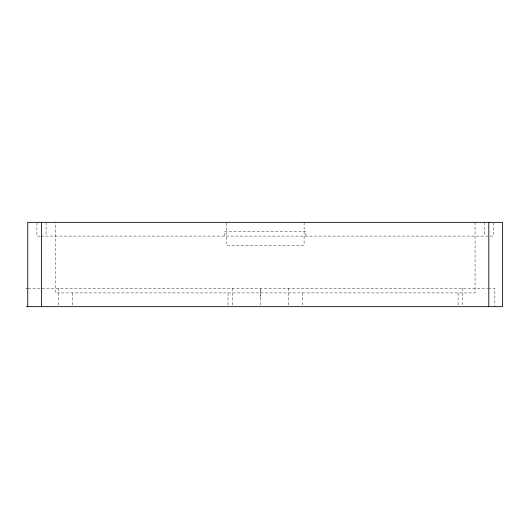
<?xml version="1.0" encoding="UTF-8"?>
<svg xmlns="http://www.w3.org/2000/svg" width="529" height="529" viewBox="0 0 529 529"><rect width="100%" height="100%" fill="white"/><g stroke="black" fill="none" stroke-linecap="round" stroke-linejoin="round"><path stroke-width="0.4" stroke-dasharray="2.65 1.98" d="M260.645 297.496L260.645 288.331L260.645 305.868M40.217 236.086L36.911 236.086L36.911 222.339M41.037 236.086L493.385 236.086L493.385 222.339M28.163 288.331L487.705 288.331M488.505 288.331L494.84 288.331L494.84 306.661M484.22 222.339L484.22 236.086M475.049 222.339L475.049 292.914L55.247 292.914L55.247 222.339M462.756 288.331L462.756 306.661M458.094 292.914L458.094 305.855M305.941 236.086L305.941 231.504L224.362 231.504L224.362 236.086M304.102 222.339L304.102 245.251L226.194 245.251L226.194 222.339M302.271 292.914L302.271 305.855M288.603 288.331L288.603 306.661M232.687 288.331L232.687 306.661M228.025 292.914L228.025 305.855M72.202 292.914L72.202 305.855M58.534 288.331L58.534 306.661M46.076 222.339L46.076 236.086"/><path stroke-width="0.79" d="M26.45 288.331L26.867 288.331M26.45 306.661L502.55 306.661L502.55 222.339L27.746 222.339L27.746 306.661M488.803 222.339L488.803 306.661M41.493 222.339L41.493 306.661"/></g></svg>
